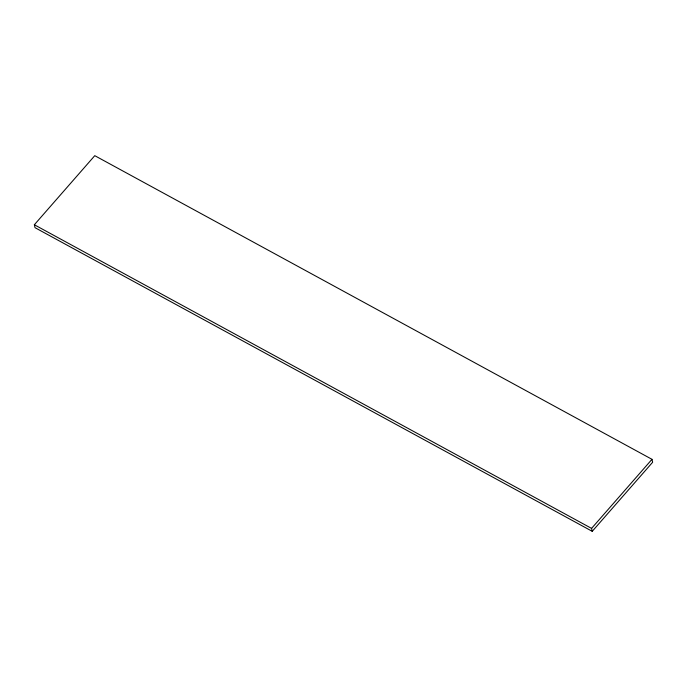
<?xml version="1.0" encoding="UTF-8"?>
<svg xmlns="http://www.w3.org/2000/svg" width="687" height="687" viewBox="0 0 687 687"><rect width="100%" height="100%" fill="white"/><g stroke="black" fill="none" stroke-linecap="round" stroke-linejoin="round"><path stroke-width="1.03" d="M34.35 224.752L94.772 155.674L651.98 459.32L652.65 462.248L592.228 531.326L35.02 227.68L34.35 224.752L591.567 528.397L592.228 531.326M591.567 528.397L651.98 459.32"/></g></svg>
